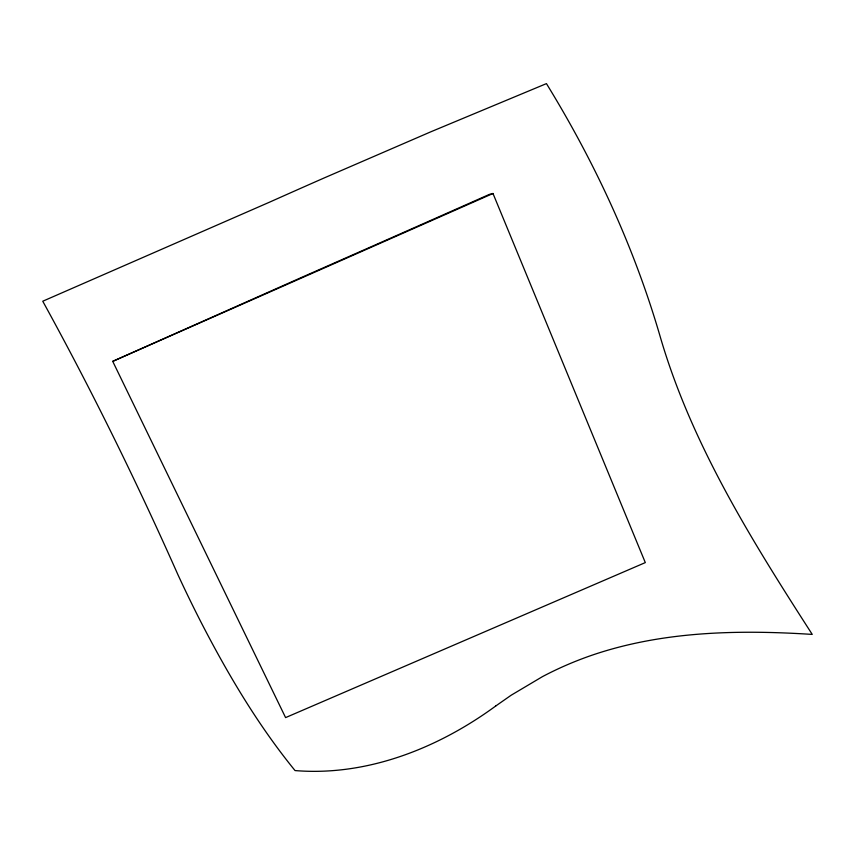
<?xml version="1.0" encoding="UTF-8"?>
<svg xmlns="http://www.w3.org/2000/svg" width="855" height="855" viewBox="0 0 855 855"><rect width="100%" height="100%" fill="white"/><g stroke="black" fill="none" stroke-linecap="round" stroke-linejoin="round"><path stroke-width="1.28" d="M112.721 361.355L303.279 276.667A686.234 7.385 -23.8 0 0 489.295 194.427L492.993 193.497L645.311 562.601L285.591 717.602L112.721 361.355L492.993 193.497M495.686 706.038C438.23 748.093 367.18 776.479 295.039 770.569C257.986 725.104 227.954 674.36 201.107 622.355A274.423 54.474 66.4 0 1 177.872 574.581C136.608 481.664 91.763 390.318 42.75 301.227L269.72 202.09A352.602 12.59 -23.9 0 1 323.788 178.118L430.995 131.734L546.441 83.619C594.962 162.568 634.282 247.49 660.167 336.56C691.577 444.418 751.962 540.713 812.25 634.41C738.399 629.675 662.379 631.118 591.681 655.315A152.789 66.401 -22.6 0 0 542.487 676.615L511.162 695.222L495.686 706.038"/></g></svg>
